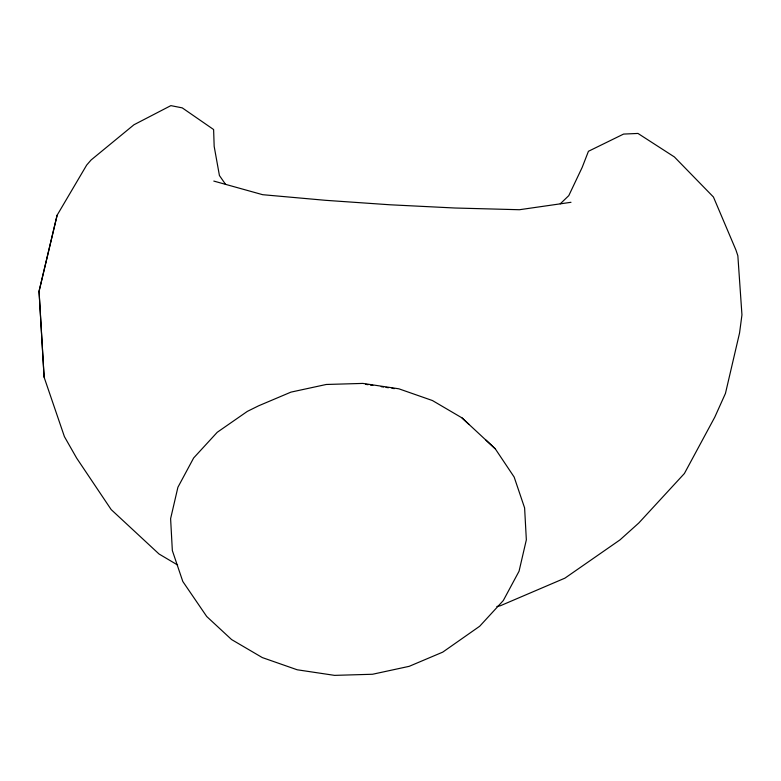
<?xml version="1.0" encoding="UTF-8"?>
<svg xmlns="http://www.w3.org/2000/svg" width="781" height="781" viewBox="0 0 781 781"><rect width="100%" height="100%" fill="white"/><g stroke="black" fill="none" stroke-linecap="round" stroke-linejoin="round"><path stroke-width="1.17" d="M225.631 184.453L219.422 175.52L214.17 146.379L213.613 129.539L182.246 107.866L170.873 105.63L133.941 124.775L91.094 159.988L86.671 165.084L57.12 215.214L39.05 291.333L44.117 377.243L64.413 436.628L76.626 458.076L111.185 509.593L159.012 553.983L177.638 565.024M57.12 215.214L39.05 291.333L44.117 377.243M560.241 203.841L568.783 195.631L582.187 167.378L588.435 151.289L623.58 134.078L637.97 133.444L674.384 156.942L713.443 197.027L735.946 250.037L737.85 255.729L741.95 314.87L739.548 333.028L725.451 393.429L714.781 417.152L684.39 473.52L638.77 523.026L620.016 539.866L564.927 578.145L500.377 605.744L496.853 606.525M570.989 202.299L519.433 209.728L454.933 208.01L390.002 204.778L325.413 200.307L262.67 194.694L213.799 181.075M365.674 384.35L368.066 384.701M370.458 385.062L372.849 385.414M381.206 386.673L383.598 387.025M385.99 387.386L388.382 387.747M391.964 388.284L394.356 388.635M495.281 448.821L462.01 417.894L432.43 400.536L398.837 388.801L362.833 383.412L326.253 384.477L290.962 392.121L258.657 405.788L247.352 411.382L217.255 432.274L193.649 457.969L177.902 487.276L170.609 518.672L172.347 550.595L182.803 581.474L206.711 616.492L231.596 639.571L262.309 657.582L297.19 669.776L334.58 675.37L372.547 674.257L409.195 666.33L442.739 652.135L479.7 626.235L503.306 600.54L519.053 571.233L526.345 539.837L524.607 507.914L514.152 477.045L495.281 448.821L485.977 440.113M462.01 417.894L469.147 424.581"/></g></svg>
